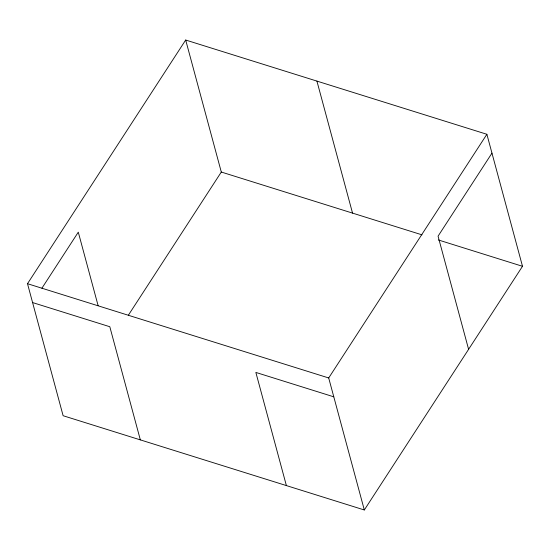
<?xml version="1.0" encoding="UTF-8"?>
<svg xmlns="http://www.w3.org/2000/svg" width="550" height="550" viewBox="0 0 550 550"><rect width="100%" height="100%" fill="white"/><g stroke="black" fill="none" stroke-linecap="round" stroke-linejoin="round"><path stroke-width="0.82" d="M27.5 283.704L185.68 40.026L486.881 134.282L522.5 266.296L364.32 509.974L63.119 415.717L27.5 283.704L328.701 377.96L364.32 509.974M41.917 288.193L78.286 232.169L98.12 305.676M128.418 315.129L221.299 172.04L185.68 40.026M328.701 377.96L486.881 134.282M491.968 153.141L438.068 236.17L468.6 349.326M221.299 172.04L421.994 234.843M438.336 239.958L522.5 266.296M32.587 302.562L109.808 326.728L140.339 439.883M333.788 396.818L255.853 372.426L286.385 485.588M316.917 81.091L352.536 213.111"/></g></svg>
